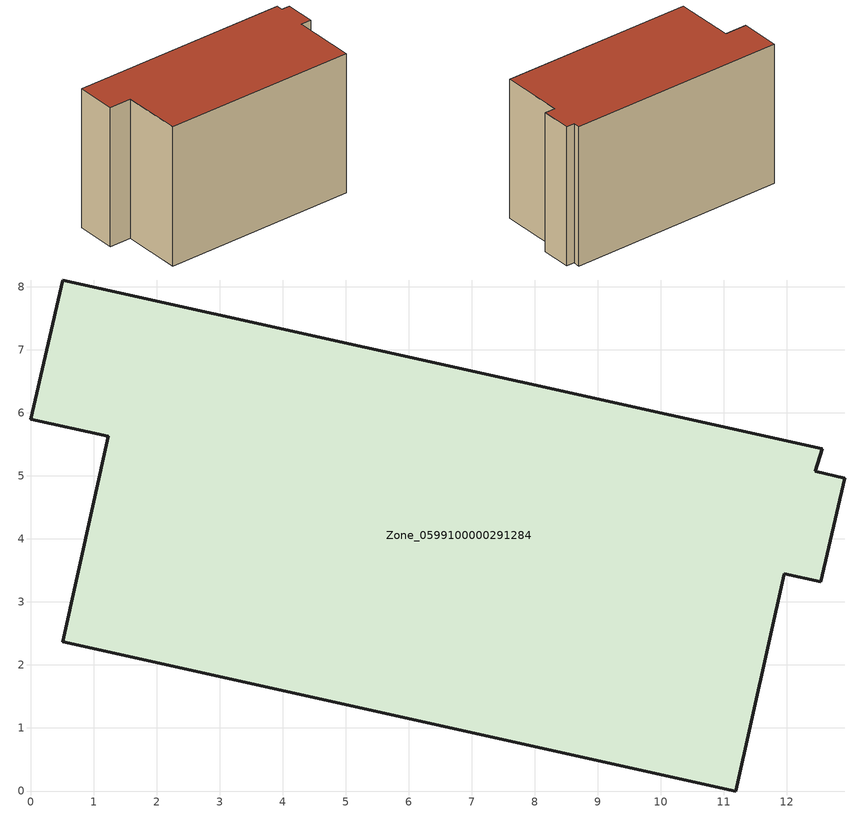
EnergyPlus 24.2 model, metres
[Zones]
Zone_0599100000291284
 floor ground (C_G): 12.92,4.96 12.54,3.32 11.96,3.45 11.19,0 0.51,2.37 1.23,5.63 0,5.9 0.51,8.11 12.56,5.43 12.45,5.08 z0
 wall outside (C_F): 11.19,0 11.96,3.45 12.54,3.32 12.92,4.96 12.45,5.08 12.56,5.43 0.51,8.11 0,5.9 1.23,5.63 0.51,2.37 11.19,0 z0:8.02
 roof outside (C_R): 12.45,5.08 12.56,5.43 0.51,8.11 0,5.9 1.23,5.63 0.51,2.37 11.19,0 11.96,3.45 12.54,3.32 12.92,4.96 z8.02
[BUILDING]
Pand.0599100000291284: North Axis=0; Terrain=City; Loads Convergence Tolerance Value=0.04; Temperature Convergence Tolerance Value=0.4; Solar Distribution=FullExterior; Maximum Number of Warmup Days=25; Minimum Number of Warmup Days=1
[Site:Location]
Rotterdam.The.Hague.AP_ZH_NLD Design_Conditions: Latitude=51.96; Longitude=4.45; Time Zone=1; Elevation=-4.5
[SITE:GROUNDTEMPERATURE:BUILDINGSURFACE]
18, 18, 18, 18, 18, 18, 18, 18, 18, 18, 18, 18
[MATERIAL] Thermal Absorptance=0.9; Solar Absorptance=0.7; Visible Absorptance=0.7
Name | Roughness | Thickness | Conductivity | Density | Specific Heat
G.TC.1975-1991 | MediumSmooth | 0.15 | 0.288461 | 540 | 1210
F.TC.1975-1991 | Rough | 0.3 | 0.230769 | 1920 | 840
R.TC.1975-1991 | MediumRough | 0.2 | 0.153846 | 1500 | 1000
[CONSTRUCTION]
C_G: G.TC.1975-1991
C_F: F.TC.1975-1991
C_R: R.TC.1975-1991
[ZONE]
Zone_0599100000291284: Type=1; Multiplier=1; Ceiling Height=Autocalculate; Volume=Autocalculate; Floor Area=autocalculate; Part of Total Floor Area=Yes
[ZONEINFILTRATION:DESIGNFLOWRATE]
Infil_Zone_0599100000291284: Zone or ZoneList or Space or SpaceList=Zone_0599100000291284; Schedule=AlwaysOn; Design Flow Rate Calculation Method=Flow/Area; Flow Rate per Floor Area=0.003; Constant Term Coefficient=1; Temperature Term Coefficient=0; Velocity Term Coefficient=0; Velocity Squared Term Coefficient=0
[HVACTEMPLATE:ZONE:IDEALLOADSAIRSYSTEM]
Zone_0599100000291284: Maximum Heating Supply Air Temperature=50; Minimum Cooling Supply Air Temperature=13; Maximum Heating Supply Air Humidity Ratio=0.0156; Minimum Cooling Supply Air Humidity Ratio=0.0077; Heating Limit=NoLimit; Cooling Limit=NoLimit; Dehumidification Control Type=ConstantSensibleHeatRatio; Cooling Sensible Heat Ratio=0.7; Dehumidification Setpoint=60; Humidification Control Type=None; Humidification Setpoint=30; Outdoor Air Method=None; Outdoor Air Flow Rate per Person=0.00944; Outdoor Air Flow Rate per Zone Floor Area=0; Outdoor Air Flow Rate per Zone=0; Demand Controlled Ventilation Type=None; Outdoor Air Economizer Type=NoEconomizer; Heat Recovery Type=None; Sensible Heat Recovery Effectiveness=0.7; Latent Heat Recovery Effectiveness=0.65
[ZONECONTROL:THERMOSTAT]
ThermostatControl_Zone_0599100000291284: Zone or ZoneList=Zone_0599100000291284; Control Type Schedule=DualSetpointControlType; Control 1=Thermostat_Zone_0599100000291284; Temperature Difference Between Cutout And Setpoint=0
[THERMOSTATSETPOINT:DUALSETPOINT]
Thermostat_Zone_0599100000291284: Heating Setpoint Temperature Schedule=HeatingSetpoint_Zone_0599100000291284; Cooling Setpoint Temperature Schedule=CoolingSetpoint_Zone_0599100000291284
[SCHEDULE:COMPACT]
HeatingSetpoint_Zone_0599100000291284: Through: 12/31, For: AllDays, Until: 24:00, 21
CoolingSetpoint_Zone_0599100000291284: Through: 12/31, For: AllDays, Until: 24:00, 24
DualSetpointControlType: Through: 12/31, For: AllDays, Until: 24:00, 4
AlwaysOn: Through: 12/31, For: AllDays, Until: 24:00, 1
